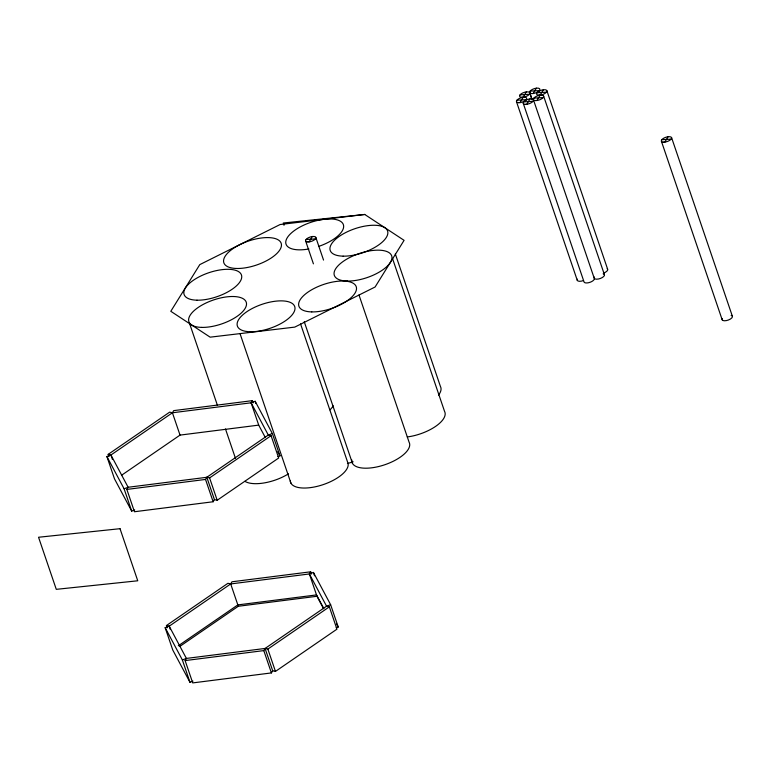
<?xml version="1.0" encoding="UTF-8"?>
<svg xmlns="http://www.w3.org/2000/svg" width="771" height="771" viewBox="0 0 771 771"><rect width="100%" height="100%" fill="white"/><g stroke="black" fill="none" stroke-linecap="round" stroke-linejoin="round"><path stroke-width="1.16" d="M214.425 499.608L213.143 501.757L134.453 511.742L126.858 489.421L128.131 487.262L206.821 477.288L209.587 477.924L271.074 435.692L278.678 458.013L217.191 500.254L214.425 499.608L206.821 477.288L268.308 435.046L272.356 433.543L279.96 455.863L277.936 456.615M134.723 509.968L131.687 511.096L114.493 478.849L106.89 456.519L110.937 455.015L172.425 412.774L173.706 410.625L252.396 400.641L253.148 402.876M309.132 241.901L312.332 236.524M213.143 501.757L205.539 479.437L206.821 477.288M265.369 437.61L258.709 425.12L251.115 402.799L252.396 400.641M272.693 670.77L271.411 672.919L192.721 682.904L185.127 660.583L186.399 658.424L265.089 648.45L267.855 649.086L329.342 606.854L336.946 629.175L275.459 671.416L272.693 670.77L265.089 648.45L326.576 606.208L330.624 604.705L338.228 627.025L336.204 627.777M192.991 681.13L189.955 682.258L172.762 650.011L165.158 627.681L169.206 626.177L230.693 583.936L231.975 581.787L310.665 571.803L311.417 574.038M523.114 97.271L526.304 91.894M519.982 102.639L523.172 97.262M526.757 104.297L529.956 98.919M533.147 93.542L536.346 88.164M536.915 100.529L543.372 89.773M271.411 672.919L263.807 650.599L265.089 648.45M323.637 608.762L316.977 596.282L309.383 573.952L310.665 571.803M664.881 142.105L668.081 136.727M108.933 456.605L108.171 454.37L169.659 412.138L172.425 412.774L251.115 402.799L255.162 401.286L272.356 433.543M121.51 475.293L180.029 435.104L258.709 425.12M167.201 627.767L166.44 625.532L227.927 583.3L230.693 583.936L309.383 573.952L313.431 572.448L330.624 604.705M178.332 645.78L237.834 604.907L316.524 594.923L323.733 608.454M179.778 646.455L238.297 606.266L316.977 596.282M106.89 456.519L124.092 488.775L128.131 487.262L110.937 455.015L108.171 454.37M165.158 627.681L182.361 659.937L186.399 658.424L169.206 626.177L166.44 625.532M347.422 463.564L353.147 461.781M126.858 489.421L205.539 479.437M185.127 660.583L263.807 650.599M364.731 214.463L280.114 224.525L199.776 264.626L170.805 311.291L210.146 337.168L294.773 327.106L375.101 286.995L404.081 240.34L364.731 214.463L283.265 223.021L284.036 225.286M530.12 91.123L539.372 90.593M537.146 92.722L546.398 92.192M520.078 94.852L529.34 94.313M533.889 98.11L543.141 97.58M516.946 100.211L526.207 99.681M523.731 101.868L532.983 101.338M661.855 139.686L671.107 139.146M306.106 239.473L315.358 238.943M271.074 435.692L268.308 435.046L251.115 402.799M329.342 606.854L326.576 606.208L309.383 573.952M277.733 451.7L279.96 455.863M336.561 623.903L338.228 627.025M671.541 137.527L732.344 316.139M661.422 141.305L722.225 319.907M546.832 90.573L607.635 269.185M543.574 95.961L604.377 274.563M533.416 99.719L594.258 278.331A5.407 2.255 -18.8 0 1 590.229 282.225A5.407 2.255 -18.8 0 1 584.1 282.09L523.297 103.487M529.764 92.693L532.086 99.526M529.687 92.742L532.009 99.565M516.522 101.83L577.315 280.442M395.321 253.938L440.424 386.435A30.281 12.654 -18.8 0 1 438.554 395.08M392.497 258.458L444.539 411.338A30.281 12.654 -18.8 0 1 407.261 436.945M358.978 294.975L409.093 442.197A30.281 12.654 -18.8 0 1 383.042 465.318A30.281 12.654 -18.8 0 1 351.846 460.017M315.792 237.323L323.541 260.078M305.673 241.092L313.421 263.846M304.256 321.738L352.443 463.294M300.545 323.878L347.576 462.041A30.281 12.654 -18.8 0 1 322.77 484.757A30.281 12.654 -18.8 0 1 290.31 481.017M240.041 333.66L290.927 483.138M255.162 401.286L255.924 403.522M313.431 572.448L314.568 575.802M189.618 323.637L217.374 405.18M225.469 428.955L235.492 458.398M209.587 477.924L217.191 500.254M267.855 649.086L275.459 671.416M172.425 412.774L180.029 435.104M230.693 583.936L238.297 606.266M124.092 488.775L131.687 511.096M182.361 659.937L189.955 682.258M110.937 455.015L112.46 459.477M169.206 626.177L170.343 629.522M731.13 315.378A5.407 2.255 -18.8 0 1 728.364 320.032A5.407 2.255 -18.8 0 1 722.369 318.645M333.245 405.825A30.281 12.654 -18.8 0 1 329.988 409.835M288.479 473.818A30.281 12.654 -18.8 0 1 244.956 481.345M308.872 248.966A30.281 12.654 -18.8 0 1 291.014 233.305A30.281 12.654 -18.8 0 1 339.433 220.708A30.281 12.654 -18.8 0 1 318.587 246.441M607.182 268.722A5.407 2.255 -18.8 0 1 603.645 273.079M583.454 280.567A5.407 2.255 -18.8 0 1 577.46 279.179M603.163 273.801A5.407 2.255 -18.8 0 1 600.387 278.456A5.407 2.255 -18.8 0 1 594.402 277.068M120.016 528.694L38.55 537.252L56.283 589.343L137.749 580.785L120.016 528.694M307.918 241.969A5.407 2.255 -18.8 0 0 315.898 237.911A5.407 2.255 -18.8 0 0 308.39 237.747A5.407 2.255 -18.8 0 0 307.918 241.969M663.667 142.172A5.407 2.255 -18.8 0 0 671.647 138.115A5.407 2.255 -18.8 0 0 664.139 137.961A5.407 2.255 -18.8 0 0 663.667 142.172M236.736 268.481A30.281 12.654 -18.8 0 0 281.425 245.766A30.281 12.654 -18.8 0 0 239.357 244.87A30.281 12.654 -18.8 0 0 236.736 268.481M250.276 331.752A30.281 12.654 -18.8 0 0 294.965 309.046A30.281 12.654 -18.8 0 0 252.907 308.14A30.281 12.654 -18.8 0 0 250.276 331.752M201.79 327.396A30.281 12.654 -18.8 0 0 246.479 304.69A30.281 12.654 -18.8 0 0 204.411 303.784A30.281 12.654 -18.8 0 0 201.79 327.396M347.239 281.058A30.281 12.654 -18.8 0 0 391.928 258.343A30.281 12.654 -18.8 0 0 349.87 257.437A30.281 12.654 -18.8 0 0 347.239 281.058M343.124 256.155A30.281 12.654 -18.8 0 0 387.823 233.44A30.281 12.654 -18.8 0 0 345.755 232.534A30.281 12.654 -18.8 0 0 343.124 256.155M311.792 311.908A30.281 12.654 -18.8 0 0 356.481 289.192A30.281 12.654 -18.8 0 0 314.423 288.296A30.281 12.654 -18.8 0 0 311.792 311.908M197.01 300.189A30.281 12.654 -18.8 0 0 241.699 277.473A30.281 12.654 -18.8 0 0 199.631 276.577A30.281 12.654 -18.8 0 0 197.01 300.189M525.543 104.364A5.407 2.255 -18.8 0 0 533.522 100.307A5.407 2.255 -18.8 0 0 526.005 100.143A5.407 2.255 -18.8 0 0 525.543 104.364M538.958 95.218A5.407 2.255 -18.8 0 0 546.938 91.161A5.407 2.255 -18.8 0 0 539.421 90.997A5.407 2.255 -18.8 0 0 538.958 95.218M521.89 97.339A5.407 2.255 -18.8 0 0 529.87 93.281A5.407 2.255 -18.8 0 0 522.362 93.127A5.407 2.255 -18.8 0 0 521.89 97.339M531.932 93.609A5.407 2.255 -18.8 0 0 539.912 89.552A5.407 2.255 -18.8 0 0 532.404 89.397A5.407 2.255 -18.8 0 0 531.932 93.609M518.758 102.707A5.407 2.255 -18.8 0 0 526.738 98.649A5.407 2.255 -18.8 0 0 519.23 98.486A5.407 2.255 -18.8 0 0 518.758 102.707M535.7 100.596A5.407 2.255 -18.8 0 0 543.68 96.539A5.407 2.255 -18.8 0 0 536.173 96.385A5.407 2.255 -18.8 0 0 535.7 100.596"/></g></svg>
